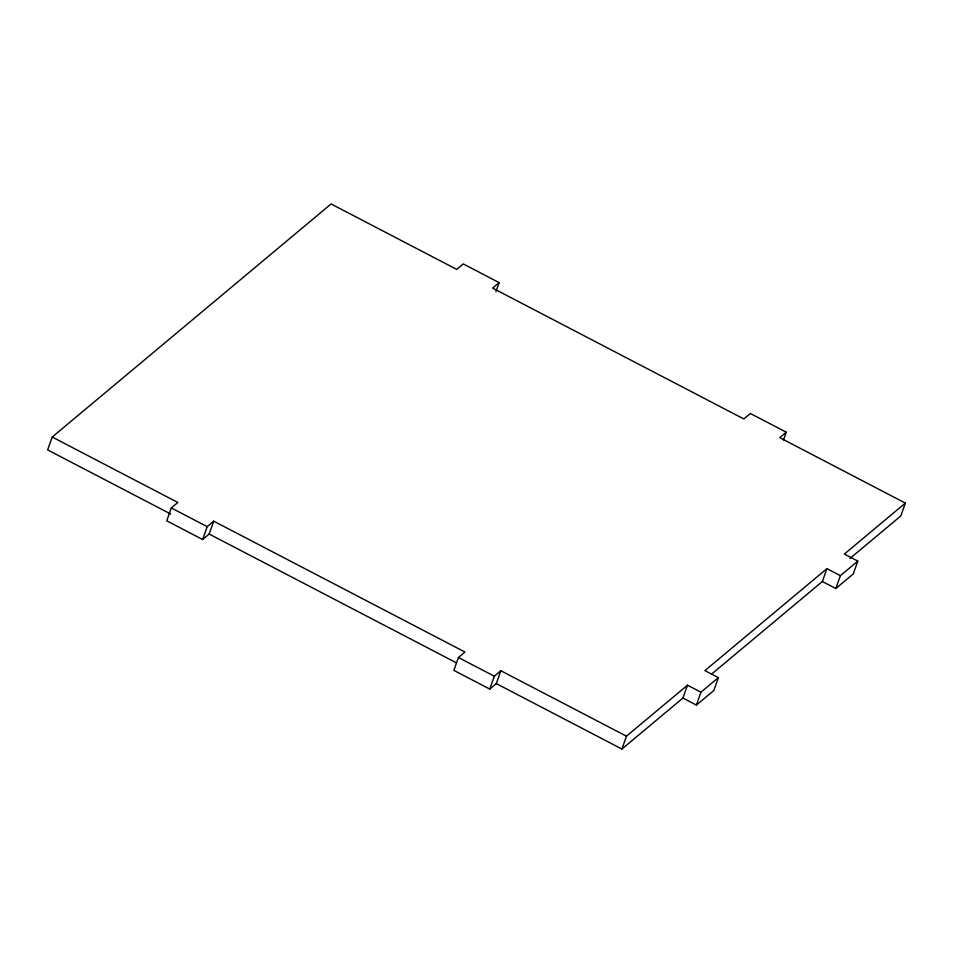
<?xml version="1.0" encoding="UTF-8"?>
<svg xmlns="http://www.w3.org/2000/svg" width="953" height="953" viewBox="0 0 953 953"><rect width="100%" height="100%" fill="white"/><g stroke="black" fill="none" stroke-linecap="round" stroke-linejoin="round"><path stroke-width="1.43" d="M495.941 291.63L499.134 282.624L463.241 263.921L456.701 269.389L331.084 203.954L52.212 437.034L47.65 449.911L170.658 513.989M52.212 437.034L177.83 502.481L171.29 507.937L166.739 520.814L202.632 539.505L209.16 534.037L213.722 521.172L464.969 652.043L458.429 657.51L453.866 670.376L489.759 689.079L496.299 683.611L500.861 670.745L626.478 736.181L687.482 685.195L700.943 692.2L718.371 677.631L704.91 670.626L826.918 568.643L840.379 575.66L857.807 561.091L844.346 554.074L905.35 503.089L779.733 437.653L786.261 432.185L750.368 413.495L743.84 418.963L492.594 288.08L499.134 282.624M202.632 539.505L207.182 526.64L213.722 521.172M489.759 689.079L494.321 676.201L500.861 670.745M496.299 683.611L621.916 749.046L626.478 736.181M621.916 749.046L682.92 698.061L687.482 685.195M783.533 439.917L786.261 432.185M682.92 698.061L696.381 705.077L700.943 692.2M718.371 677.631L713.809 690.508L696.381 705.077M711.76 673.962L822.356 581.521L826.918 568.643M822.356 581.521L835.817 588.525L840.379 575.66M857.807 561.091L853.245 573.956L835.817 588.525M905.35 503.089L900.788 515.966L849.957 558.446M171.29 507.937L207.182 526.64M458.429 657.51L494.321 676.201M209.16 534.037L456.463 662.859"/></g></svg>
